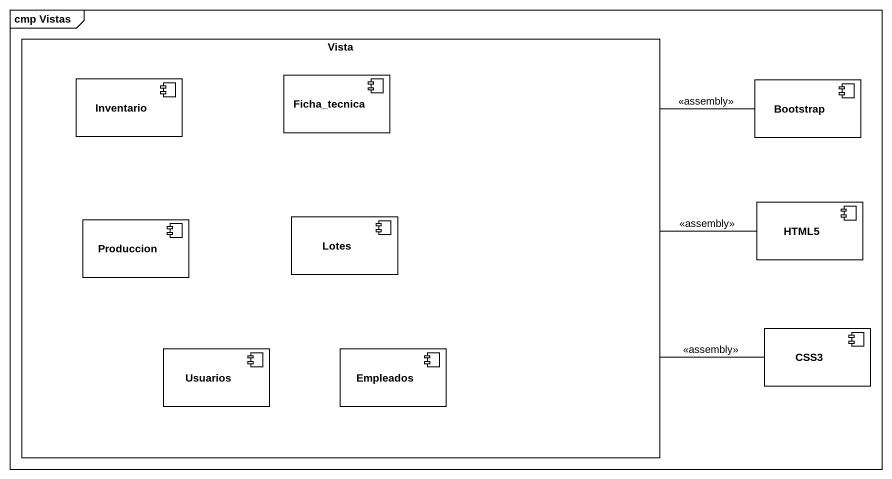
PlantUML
@startuml
mainframe cmp Vistas
rectangle Vista {
  component Inventario
  component Ficha_tecnica
  component Lotes
  component Produccion
  component Usuarios
  component Empleados
}
component Bootstrap
component HTML5
component CSS3
Vista -right- Bootstrap : <<assembly>>
Vista -right- HTML5 : <<assembly>>
Vista -right- CSS3 : <<assembly>>
@enduml
